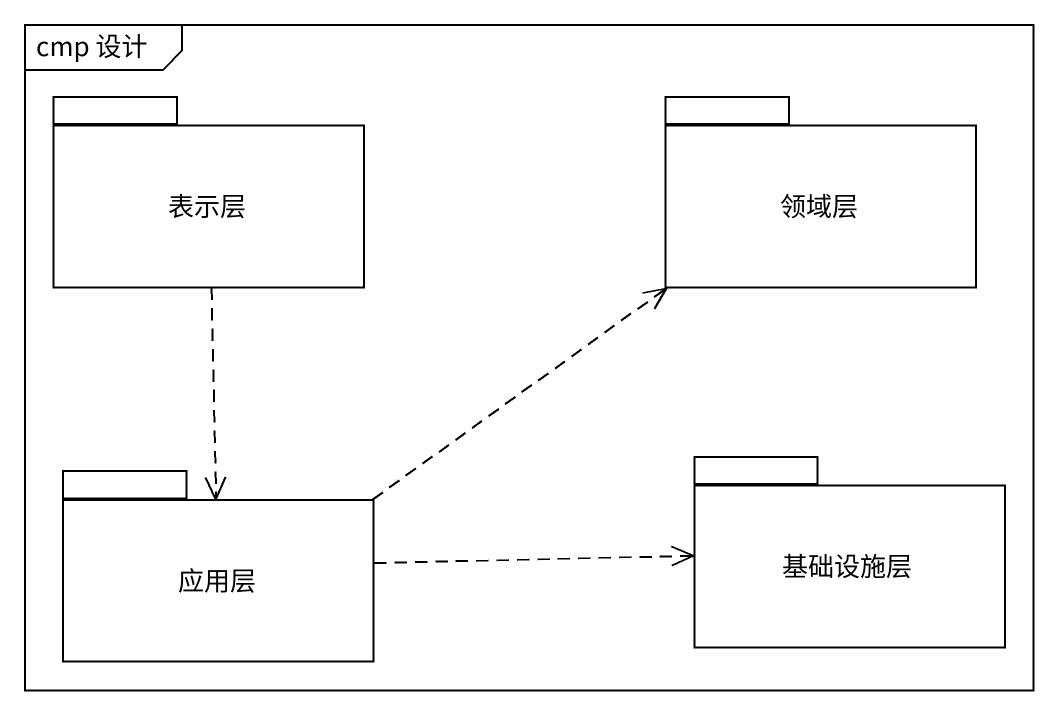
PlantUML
@startuml
mainframe cmp 设计
package 表示层 {
}
package 领域层 {
}
package 应用层 {
}
package 基础设施层 {
}
表示层 ..> 应用层
应用层 .up.> 领域层
应用层 .right.> 基础设施层
@enduml
